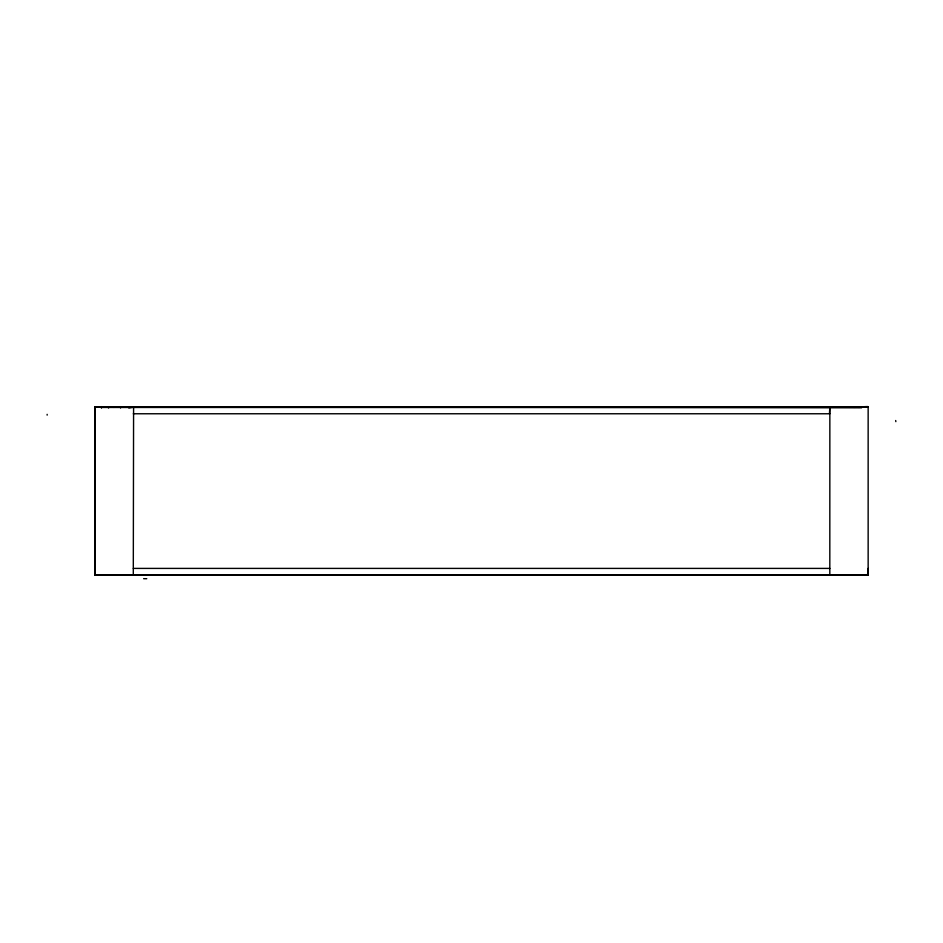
<?xml version="1.0" encoding="UTF-8"?>
<svg xmlns="http://www.w3.org/2000/svg" width="943" height="943" viewBox="0 0 943 943"><rect width="100%" height="100%" fill="white"/><g stroke="black" fill="none" stroke-linecap="round" stroke-linejoin="round"><path stroke-width="1.41" d="M47.15 415.132L47.15 414.354M102.245 407.093L94.96 407.105L94.96 575.195L102.115 574.853M101.408 408.107L101.408 407.022L94.96 407.105L94.807 574.853L101.95 574.853M112.854 407.105L94.96 407.105L868.303 407.093L860.334 407.046M868.149 568.405L868.149 575.218L868.149 406.716L867.442 406.563L861.702 406.798L861.737 407.553L95.09 407.022L101.526 406.822M100.477 575.218L101.644 574.865L94.972 574.841M94.96 574.888L100.111 574.747M868.149 406.999L861.195 407.317M831.596 574.853L868.149 575.147L868.149 572.649M864.542 574.853L861.643 574.794L868.149 575.147M861.737 407.553L101.408 407.376L861.43 407.27M101.408 575.277L95.125 574.853M868.303 574.853L861.159 574.853L868.303 574.853L861.313 574.888L866.865 574.759M861.572 574.853L865.568 574.735M101.455 574.935L94.96 575.195L101.561 574.853M861.985 574.829L868.22 574.865L94.96 574.794L98.732 574.853M107.702 407.317L108.964 407.117L108.504 407.989M130.158 407.093L120.539 407.105L120.539 407.989M834.484 574.853L128.79 574.853L133.458 574.853M866.452 574.853L868.149 574.617L862.126 574.841M101.962 407.046L101.408 407.376M101.467 407.152L102.634 407.317M128.79 407.989C142.806 405.573 120.339 407.871 117.356 407.105L104.909 407.105M101.396 574.994L94.96 575.195L101.149 574.865M829.816 574.853L834.331 574.853L830.972 574.77M103.565 407.317L105.192 407.093M126.621 407.093L113.349 407.317M865.556 407.199L868.303 407.093M132.998 574.865L128.79 574.853M108.504 407.105L109.459 407.317M112.983 407.105L120.539 407.105M113.726 407.117L114.563 407.093M121.458 574.853L103.565 574.853L104.649 574.829M113.962 407.27L116.578 407.117M117.403 574.853L113.03 574.853M109.624 574.853L107.702 574.853L109.235 574.829M104.331 574.912L105.062 574.853M116.543 574.865L117.227 574.912L115.411 574.853M850.091 574.853L829.946 574.853M120.409 574.853L117.203 574.853M843.938 574.723L841.651 574.853M108.799 407.093L109.742 407.093M116.06 407.211L115.14 407.246M829.475 413.706L829.816 407.105M108.834 574.912L112.724 574.853M849.407 574.865C838.197 574.829 862.008 574.9 858.413 574.853M858.413 407.317L859.58 407.317M853.686 407.317L855.442 407.317M103.848 407.093L104.732 407.317M98.968 406.999L95.09 407.058L101.538 406.681L94.96 407.105M133.269 407.105L129.863 407.105M853.651 574.853L855.442 574.853L850.551 574.853M95.09 407.105L99.109 407.128M113.113 407.105L117.356 407.105M128.625 574.853L133.293 574.959L133.588 407.093L129.073 407.093M94.807 574.853L95.549 574.853M834.331 407.105L829.852 407.211L829.816 574.959L834.331 574.853M133.293 574.959L120.539 574.853M121.989 574.853L126.845 574.853M125.678 574.853L126.503 574.853M133.293 413.765L829.852 413.765M133.293 568.405L829.852 568.405M836.264 574.853L840.036 574.853M864.389 574.853L861.761 574.853L868.138 574.959M94.96 574.853L104.909 574.853M95.396 574.853L96.669 574.853M143.619 578.684L146.766 578.707M95.243 407.093L98.98 407.223M116.295 574.876L113.962 574.912M865.603 574.77L868.149 574.853M864.601 407.046L865.356 407.07M845.553 574.853L844.103 574.711M842.582 407.105L849.796 407.317M895.85 421.651L895.685 420.519M861.725 406.928L868.149 407.105L861.725 406.928"/></g></svg>
